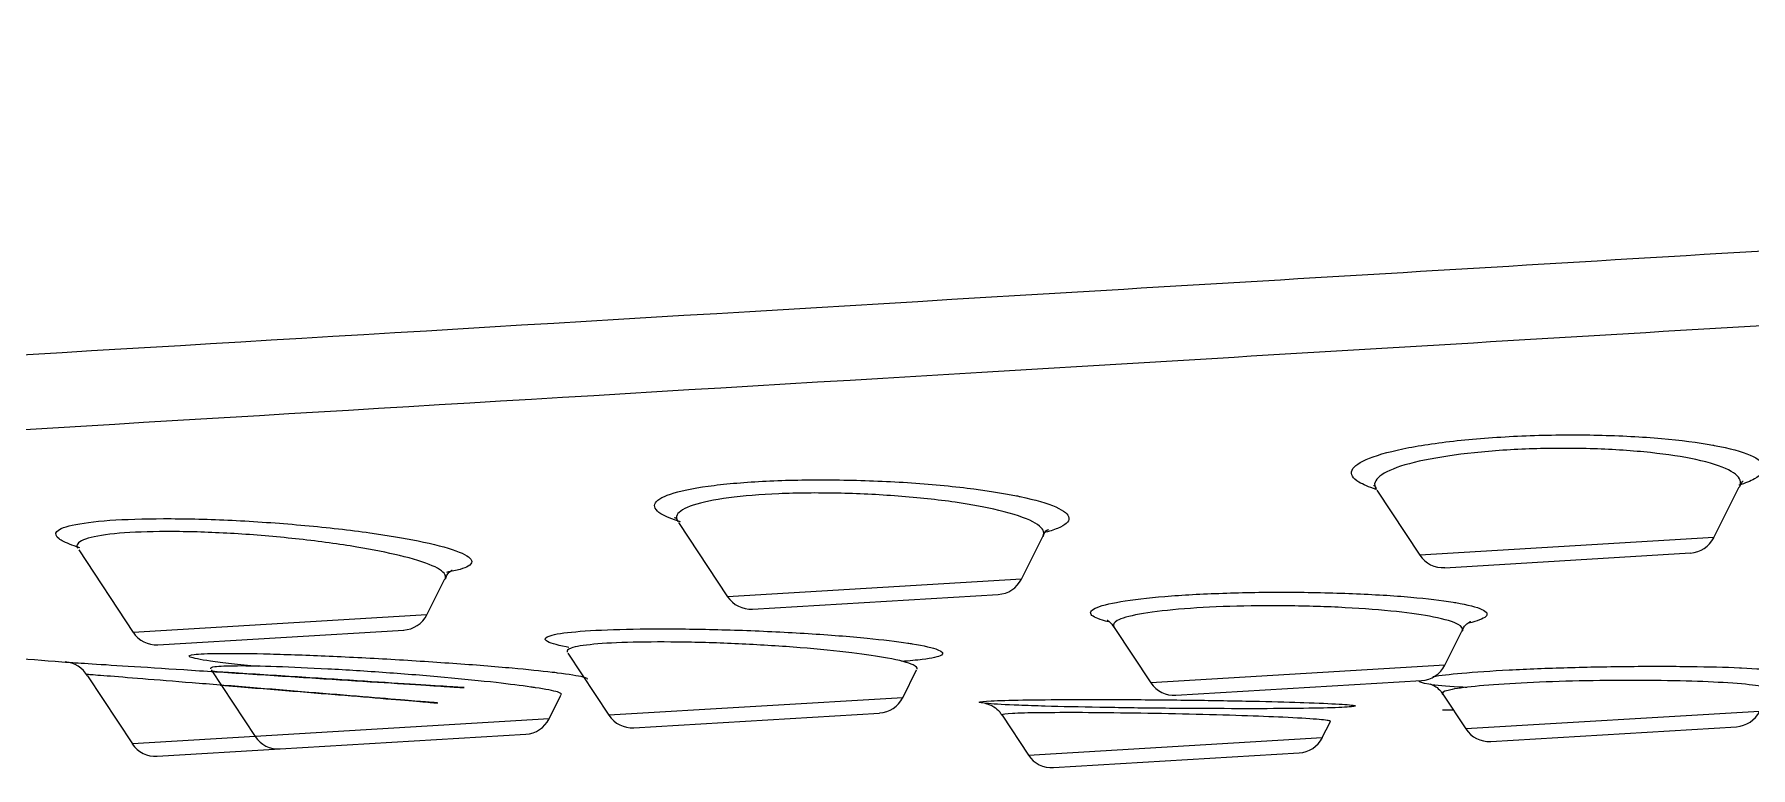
# Model space of a CAD drawing. Extents: x 6471 to 7065, y -5206 to -4786.
# Drawn here: x 6753.81 to 6772.31, y -4936.51 to -4928.6 of the extents above; entities that cross this region are included whole.
import ezdxf

# ---------------------------------------------------------------- set-up
doc = ezdxf.new("R2010")
doc.units = 0
doc.header["$LTSCALE"] = 7
doc.header["$MEASUREMENT"] = 0
doc.layers.add('41', color=7, linetype='CONTINUOUS')

msp = doc.modelspace()

# ---------------------------------------------------------------- linework, layer by layer
at = {"layer": '41', "color": 7, "linetype": 'Continuous'}
for p, q in [((6768.279, -4933.518), (6768.743, -4934.221)), ((6771.91, -4934.031), (6772.184, -4933.484)), ((6760.752, -4933.868), (6761.28, -4934.668)), ((6764.447, -4934.478), (6764.677, -4934.019)), ((6754.285, -4934.164), (6754.871, -4935.052)), ((6769.011, -4934.355), (6771.66, -4934.196)), ((6758.038, -4934.862), (6758.232, -4934.475)), ((6761.548, -4934.802), (6764.197, -4934.643)), ((6755.139, -4935.186), (6757.788, -4935.027)), ((6765.448, -4934.998), (6765.843, -4935.596)), ((6769.011, -4935.407), (6769.195, -4935.039)), ((6755.712, -4935.455), (6756.187, -4936.175)), ((6759.557, -4935.275), (6760.001, -4935.946)), ((6763.168, -4935.757), (6763.318, -4935.456)), ((6754.38, -4935.522), (6754.863, -4936.254)), ((6766.112, -4935.731), (6768.76, -4935.572)), ((6759.355, -4935.985), (6759.484, -4935.728)), ((6768.991, -4935.72), (6769.238, -4936.094)), ((6760.269, -4936.081), (6762.918, -4935.922)), ((6764.238, -4935.943), (6764.24, -4935.946)), ((6764.24, -4935.946), (6764.524, -4936.377)), ((6756.456, -4936.309), (6759.105, -4936.15)), ((6767.691, -4936.187), (6767.775, -4936.019)), ((6767.775, -4936.019), (6767.776, -4936.018)), ((6769.506, -4936.228), (6772.155, -4936.07)), ((6755.131, -4936.389), (6756.456, -4936.309)), ((6764.792, -4936.511), (6767.441, -4936.352))]:
    msp.add_line(p, q, dxfattribs=at)
at = {"layer": '41', "color": 3, "linetype": 'Continuous'}
for p, q in [((6771.91, -4934.031), (6768.743, -4934.221)), ((6764.447, -4934.478), (6761.28, -4934.668)), ((6758.038, -4934.862), (6754.871, -4935.052)), ((6769.011, -4935.407), (6765.843, -4935.596)), ((6763.168, -4935.757), (6760.001, -4935.946)), ((6759.355, -4935.985), (6756.187, -4936.175)), ((6772.405, -4935.904), (6769.238, -4936.094)), ((6756.187, -4936.175), (6754.863, -4936.254)), ((6764.524, -4936.377), (6767.691, -4936.187))]:
    msp.add_line(p, q, dxfattribs=at)
at = {"layer": '41', "color": 7, "linetype": 'Continuous'}
for centre, radius, start, end in [((6771.642, -4933.897), 0.3, 273.429, 333.429), ((6768.993, -4934.055), 0.3, 213.429, 273.429), ((6764.179, -4934.344), 0.3, 273.429, 333.429), ((6761.53, -4934.502), 0.3, 213.429, 273.429), ((6757.77, -4934.728), 0.3, 273.429, 333.429), ((6755.121, -4934.886), 0.3, 213.429, 273.429), ((6767.757, -4757.104), 178.787, 265.26638, 265.64352), ((6768.743, -4935.272), 0.3, 273.429, 333.429), ((6766.094, -4935.431), 0.3, 213.429, 273.429), ((6762.9, -4935.622), 0.3, 273.429, 333.429), ((6759.087, -4935.851), 0.3, 273.429, 333.429), ((6760.251, -4935.781), 0.3, 213.429, 273.429), ((6767.757, -4757.104), 178.787, 270.39379, 270.43049), ((6772.137, -4935.77), 0.3, 273.429, 333.429), ((6756.438, -4936.01), 0.3, 213.429, 273.429), ((6767.423, -4936.053), 0.3, 273.429, 333.429), ((6769.488, -4935.929), 0.3, 213.429, 273.429), ((6755.113, -4936.089), 0.3, 213.429, 273.429), ((6764.774, -4936.211), 0.3, 213.429, 273.429)]:
    msp.add_arc(centre, radius, start, end, dxfattribs=at)
at = {"layer": '41', "color": 7, "linetype": 'Continuous', "extrusion": (0.00056881, 3.40825e-05, 1)}
msp.add_arc((6754.118, -4935.671, 3.687), 0.3, 29.817, 86.2527, dxfattribs=at)
at = {"layer": '41', "color": 3, "linetype": 'Continuous'}
for points, knots in [([(6737.564, -4933.026), (6737.564, -4933.026), (6737.564, -4933.026), (6737.566, -4933.026), (6738.235, -4932.985), (6740.781, -4932.831), (6742.678, -4932.716), (6749.942, -4932.281), (6756.869, -4931.869), (6768.775, -4931.157), (6772.86, -4930.913), (6781.262, -4930.406), (6785.4, -4930.155), (6793.441, -4929.66), (6797.25, -4929.423), (6804.174, -4928.981), (6807.256, -4928.779), (6809.823, -4928.603)], [0, 0, 0, 0, 0.00001, 0.00001, 0.125009, 0.125009, 0.250007, 0.250007, 0.500005, 0.500005, 0.625004, 0.625004, 0.750002, 0.750002, 0.875001, 0.875001, 1, 1, 1, 1]), ([(6768.272, -4933.51), (6768.193, -4933.485), (6768.13, -4933.459), (6768.086, -4933.432), (6768.018, -4933.391), (6767.993, -4933.347), (6768.012, -4933.303), (6768.031, -4933.259), (6768.095, -4933.215), (6768.2, -4933.173), (6768.303, -4933.133), (6768.449, -4933.094), (6768.625, -4933.06), (6768.797, -4933.027), (6769.004, -4932.998), (6769.228, -4932.976), (6769.447, -4932.955), (6769.689, -4932.939), (6769.933, -4932.93), (6770.175, -4932.922), (6770.425, -4932.92), (6770.663, -4932.925), (6770.903, -4932.931), (6771.137, -4932.943), (6771.347, -4932.962), (6771.554, -4932.98), (6771.743, -4933.004), (6771.9, -4933.033)], [0, 0, 0, 0, 0.078032, 0.078032, 0.078032, 0.197426, 0.197426, 0.197426, 0.316858, 0.316858, 0.316858, 0.434773, 0.434773, 0.434773, 0.550283, 0.550283, 0.550283, 0.663624, 0.663624, 0.663624, 0.775983, 0.775983, 0.775983, 0.888912, 0.888912, 0.888912, 1, 1, 1, 1]), ([(6771.9, -4933.033), (6771.905, -4933.034), (6771.91, -4933.035), (6771.915, -4933.036), (6772.079, -4933.066), (6772.212, -4933.103), (6772.303, -4933.141), (6772.396, -4933.181), (6772.448, -4933.224), (6772.456, -4933.267), (6772.465, -4933.311), (6772.428, -4933.355), (6772.349, -4933.398), (6772.306, -4933.421), (6772.25, -4933.444), (6772.182, -4933.466)], [0, 0, 0, 0, 0.008468, 0.008468, 0.008468, 0.284361, 0.284361, 0.284361, 0.564701, 0.564701, 0.564701, 0.846335, 0.846335, 0.846335, 1, 1, 1, 1]), ([(6771.718, -4933.189), (6771.579, -4933.159), (6771.412, -4933.134), (6771.228, -4933.114), (6771.041, -4933.094), (6770.832, -4933.08), (6770.617, -4933.073), (6770.404, -4933.066), (6770.179, -4933.066), (6769.963, -4933.073), (6769.744, -4933.08), (6769.527, -4933.095), (6769.331, -4933.115), (6769.131, -4933.136), (6768.946, -4933.163), (6768.793, -4933.195), (6768.637, -4933.227), (6768.508, -4933.265), (6768.418, -4933.306), (6768.327, -4933.346), (6768.273, -4933.39), (6768.259, -4933.434), (6768.251, -4933.457), (6768.255, -4933.48), (6768.269, -4933.502)], [0, 0, 0, 0, 0.128338, 0.128338, 0.128338, 0.258941, 0.258941, 0.258941, 0.388926, 0.388926, 0.388926, 0.520054, 0.520054, 0.520054, 0.653683, 0.653683, 0.653683, 0.790033, 0.790033, 0.790033, 0.927948, 0.927948, 0.927948, 1, 1, 1, 1]), ([(6772.189, -4933.473), (6772.197, -4933.458), (6772.2, -4933.443), (6772.198, -4933.428), (6772.193, -4933.385), (6772.149, -4933.341), (6772.07, -4933.301), (6771.989, -4933.26), (6771.868, -4933.222), (6771.718, -4933.189)], [0, 0, 0, 0, 0.14421, 0.14421, 0.14421, 0.56802, 0.56802, 0.56802, 1, 1, 1, 1]), ([(6760.774, -4933.861), (6760.681, -4933.833), (6760.609, -4933.803), (6760.562, -4933.774), (6760.499, -4933.734), (6760.478, -4933.693), (6760.502, -4933.655), (6760.526, -4933.617), (6760.595, -4933.58), (6760.703, -4933.548), (6760.81, -4933.517), (6760.958, -4933.489), (6761.135, -4933.467), (6761.309, -4933.445), (6761.515, -4933.429), (6761.737, -4933.419), (6761.957, -4933.409), (6762.198, -4933.405), (6762.44, -4933.408), (6762.683, -4933.411), (6762.934, -4933.42), (6763.173, -4933.434), (6763.415, -4933.449), (6763.651, -4933.471), (6763.862, -4933.496), (6764.061, -4933.52), (6764.242, -4933.549), (6764.395, -4933.58)], [0, 0, 0, 0, 0.088581, 0.088581, 0.088581, 0.207739, 0.207739, 0.207739, 0.325654, 0.325654, 0.325654, 0.441257, 0.441257, 0.441257, 0.554569, 0.554569, 0.554569, 0.666632, 0.666632, 0.666632, 0.778978, 0.778978, 0.778978, 0.892976, 0.892976, 0.892976, 1, 1, 1, 1]), ([(6764.203, -4933.737), (6764.068, -4933.705), (6763.908, -4933.675), (6763.732, -4933.649), (6763.544, -4933.622), (6763.334, -4933.6), (6763.118, -4933.583), (6762.905, -4933.567), (6762.68, -4933.556), (6762.463, -4933.552), (6762.245, -4933.547), (6762.029, -4933.549), (6761.832, -4933.558), (6761.633, -4933.566), (6761.448, -4933.582), (6761.293, -4933.602), (6761.135, -4933.623), (6761.003, -4933.65), (6760.91, -4933.681), (6760.814, -4933.712), (6760.755, -4933.748), (6760.736, -4933.786), (6760.725, -4933.807), (6760.727, -4933.829), (6760.741, -4933.851)], [0, 0, 0, 0, 0.124472, 0.124472, 0.124472, 0.257311, 0.257311, 0.257311, 0.388343, 0.388343, 0.388343, 0.519077, 0.519077, 0.519077, 0.651272, 0.651272, 0.651272, 0.786125, 0.786125, 0.786125, 0.923596, 0.923596, 0.923596, 1, 1, 1, 1]), ([(6764.395, -4933.58), (6764.408, -4933.582), (6764.421, -4933.585), (6764.434, -4933.588), (6764.597, -4933.622), (6764.729, -4933.661), (6764.818, -4933.7), (6764.907, -4933.739), (6764.956, -4933.78), (6764.96, -4933.819), (6764.963, -4933.858), (6764.921, -4933.896), (6764.838, -4933.931), (6764.797, -4933.948), (6764.745, -4933.964), (6764.683, -4933.979)], [0, 0, 0, 0, 0.021426, 0.021426, 0.021426, 0.300932, 0.300932, 0.300932, 0.582428, 0.582428, 0.582428, 0.862053, 0.862053, 0.862053, 1, 1, 1, 1]), ([(6764.681, -4934.01), (6764.686, -4934), (6764.688, -4933.991), (6764.688, -4933.981), (6764.687, -4933.942), (6764.647, -4933.9), (6764.57, -4933.86), (6764.488, -4933.817), (6764.362, -4933.775), (6764.203, -4933.737)], [0, 0, 0, 0, 0.104571, 0.104571, 0.104571, 0.53566, 0.53566, 0.53566, 1, 1, 1, 1]), ([(6754.075, -4934.045), (6754.038, -4934.017), (6754.029, -4933.989), (6754.05, -4933.965), (6754.076, -4933.935), (6754.146, -4933.909), (6754.255, -4933.888), (6754.362, -4933.867), (6754.509, -4933.85), (6754.684, -4933.84), (6754.857, -4933.83), (6755.062, -4933.825), (6755.282, -4933.826), (6755.501, -4933.827), (6755.742, -4933.834), (6755.984, -4933.846), (6756.229, -4933.859), (6756.482, -4933.877), (6756.723, -4933.899), (6756.969, -4933.921), (6757.208, -4933.949), (6757.423, -4933.979), (6757.616, -4934.006), (6757.793, -4934.035), (6757.943, -4934.066)], [0, 0, 0, 0, 0.109403, 0.109403, 0.109403, 0.240754, 0.240754, 0.240754, 0.369397, 0.369397, 0.369397, 0.496291, 0.496291, 0.496291, 0.62311, 0.62311, 0.62311, 0.751502, 0.751502, 0.751502, 0.882451, 0.882451, 0.882451, 1, 1, 1, 1]), ([(6757.742, -4934.224), (6757.611, -4934.192), (6757.455, -4934.161), (6757.284, -4934.132), (6757.095, -4934.101), (6756.882, -4934.072), (6756.663, -4934.048), (6756.449, -4934.024), (6756.222, -4934.004), (6756.003, -4933.99), (6755.786, -4933.977), (6755.57, -4933.968), (6755.372, -4933.966), (6755.175, -4933.963), (6754.991, -4933.967), (6754.836, -4933.976), (6754.679, -4933.985), (6754.547, -4934.001), (6754.453, -4934.021), (6754.356, -4934.041), (6754.295, -4934.067), (6754.274, -4934.097), (6754.263, -4934.112), (6754.263, -4934.129), (6754.273, -4934.146)], [0, 0, 0, 0, 0.121841, 0.121841, 0.121841, 0.257982, 0.257982, 0.257982, 0.391698, 0.391698, 0.391698, 0.523868, 0.523868, 0.523868, 0.656139, 0.656139, 0.656139, 0.790233, 0.790233, 0.790233, 0.927129, 0.927129, 0.927129, 1, 1, 1, 1]), ([(6757.943, -4934.066), (6757.963, -4934.07), (6757.983, -4934.074), (6758.002, -4934.078), (6758.166, -4934.113), (6758.298, -4934.15), (6758.386, -4934.186), (6758.474, -4934.222), (6758.521, -4934.257), (6758.522, -4934.289), (6758.523, -4934.306), (6758.51, -4934.323), (6758.484, -4934.338)], [0, 0, 0, 0, 0.043316, 0.043316, 0.043316, 0.419962, 0.419962, 0.419962, 0.79525, 0.79525, 0.79525, 1, 1, 1, 1]), ([(6758.235, -4934.469), (6758.237, -4934.463), (6758.239, -4934.458), (6758.239, -4934.452), (6758.24, -4934.42), (6758.201, -4934.384), (6758.126, -4934.347), (6758.051, -4934.311), (6757.936, -4934.273), (6757.794, -4934.236), (6757.777, -4934.232), (6757.76, -4934.228), (6757.742, -4934.224)], [0, 0, 0, 0, 0.079206, 0.079206, 0.079206, 0.512306, 0.512306, 0.512306, 0.94956, 0.94956, 0.94956, 1, 1, 1, 1]), ([(6765.384, -4934.938), (6765.295, -4934.916), (6765.235, -4934.893), (6765.208, -4934.87), (6765.179, -4934.844), (6765.191, -4934.817), (6765.243, -4934.792), (6765.296, -4934.767), (6765.39, -4934.742), (6765.518, -4934.721), (6765.645, -4934.699), (6765.808, -4934.68), (6765.995, -4934.665), (6766.181, -4934.649), (6766.394, -4934.637), (6766.618, -4934.63), (6766.842, -4934.622), (6767.081, -4934.618), (6767.317, -4934.619), (6767.554, -4934.619), (6767.794, -4934.625), (6768.018, -4934.634), (6768.243, -4934.643), (6768.458, -4934.656), (6768.646, -4934.672), (6768.821, -4934.688), (6768.976, -4934.706), (6769.1, -4934.726)], [0, 0, 0, 0, 0.102695, 0.102695, 0.102695, 0.217801, 0.217801, 0.217801, 0.332071, 0.332071, 0.332071, 0.445163, 0.445163, 0.445163, 0.557268, 0.557268, 0.557268, 0.669007, 0.669007, 0.669007, 0.781146, 0.781146, 0.781146, 0.894273, 0.894273, 0.894273, 1, 1, 1, 1]), ([(6768.888, -4934.887), (6768.78, -4934.866), (6768.644, -4934.846), (6768.491, -4934.829), (6768.326, -4934.811), (6768.136, -4934.797), (6767.937, -4934.786), (6767.739, -4934.775), (6767.526, -4934.769), (6767.316, -4934.766), (6767.106, -4934.764), (6766.893, -4934.766), (6766.695, -4934.772), (6766.496, -4934.779), (6766.306, -4934.789), (6766.142, -4934.803), (6765.976, -4934.818), (6765.831, -4934.836), (6765.719, -4934.856), (6765.607, -4934.877), (6765.524, -4934.901), (6765.48, -4934.926), (6765.442, -4934.947), (6765.43, -4934.969), (6765.444, -4934.991)], [0, 0, 0, 0, 0.11985, 0.11985, 0.11985, 0.248368, 0.248368, 0.248368, 0.375939, 0.375939, 0.375939, 0.503143, 0.503143, 0.503143, 0.630791, 0.630791, 0.630791, 0.759542, 0.759542, 0.759542, 0.889554, 0.889554, 0.889554, 1, 1, 1, 1]), ([(6769.198, -4935.033), (6769.209, -4935.011), (6769.194, -4934.989), (6769.156, -4934.967), (6769.106, -4934.939), (6769.014, -4934.912), (6768.888, -4934.887)], [0, 0, 0, 0, 0.435126, 0.435126, 0.435126, 1, 1, 1, 1]), ([(6769.1, -4934.726), (6769.11, -4934.728), (6769.12, -4934.73), (6769.129, -4934.731), (6769.26, -4934.754), (6769.356, -4934.778), (6769.411, -4934.804), (6769.466, -4934.829), (6769.48, -4934.856), (6769.453, -4934.882), (6769.427, -4934.906), (6769.364, -4934.93), (6769.267, -4934.953)], [0, 0, 0, 0, 0.024006, 0.024006, 0.024006, 0.355561, 0.355561, 0.355561, 0.687464, 0.687464, 0.687464, 1, 1, 1, 1]), ([(6759.327, -4935.144), (6759.299, -4935.124), (6759.313, -4935.105), (6759.367, -4935.088), (6759.42, -4935.071), (6759.515, -4935.056), (6759.643, -4935.045), (6759.77, -4935.033), (6759.933, -4935.025), (6760.119, -4935.02), (6760.305, -4935.015), (6760.518, -4935.013), (6760.741, -4935.015), (6760.965, -4935.016), (6761.205, -4935.022), (6761.442, -4935.03), (6761.681, -4935.039), (6761.923, -4935.051), (6762.149, -4935.065), (6762.377, -4935.079), (6762.594, -4935.096), (6762.783, -4935.115), (6762.952, -4935.132), (6763.102, -4935.15), (6763.224, -4935.168)], [0, 0, 0, 0, 0.127866, 0.127866, 0.127866, 0.254478, 0.254478, 0.254478, 0.380005, 0.380005, 0.380005, 0.505156, 0.505156, 0.505156, 0.630786, 0.630786, 0.630786, 0.757541, 0.757541, 0.757541, 0.885585, 0.885585, 0.885585, 1, 1, 1, 1]), ([(6763.003, -4935.33), (6762.897, -4935.31), (6762.766, -4935.291), (6762.618, -4935.273), (6762.453, -4935.253), (6762.262, -4935.234), (6762.062, -4935.218), (6761.863, -4935.202), (6761.649, -4935.188), (6761.437, -4935.178), (6761.227, -4935.168), (6761.013, -4935.161), (6760.814, -4935.158), (6760.616, -4935.155), (6760.426, -4935.155), (6760.261, -4935.159), (6760.095, -4935.163), (6759.95, -4935.17), (6759.838, -4935.181), (6759.724, -4935.191), (6759.641, -4935.205), (6759.594, -4935.222), (6759.556, -4935.235), (6759.542, -4935.25), (6759.552, -4935.267)], [0, 0, 0, 0, 0.116433, 0.116433, 0.116433, 0.247132, 0.247132, 0.247132, 0.376816, 0.376816, 0.376816, 0.505532, 0.505532, 0.505532, 0.633847, 0.633847, 0.633847, 0.762578, 0.762578, 0.762578, 0.892403, 0.892403, 0.892403, 1, 1, 1, 1]), ([(6763.224, -4935.168), (6763.239, -4935.171), (6763.254, -4935.173), (6763.268, -4935.175), (6763.398, -4935.196), (6763.493, -4935.218), (6763.547, -4935.239), (6763.6, -4935.259), (6763.613, -4935.28), (6763.584, -4935.298), (6763.584, -4935.298), (6763.584, -4935.298), (6763.584, -4935.298)], [0, 0, 0, 0, 0.052162, 0.052162, 0.052162, 0.527447, 0.527447, 0.527447, 0.999955, 0.999955, 0.999955, 1, 1, 1, 1]), ([(6755.478, -4935.313), (6755.467, -4935.304), (6755.484, -4935.297), (6755.529, -4935.291), (6755.582, -4935.284), (6755.676, -4935.28), (6755.803, -4935.279), (6755.929, -4935.278), (6756.092, -4935.279), (6756.277, -4935.283), (6756.462, -4935.288), (6756.676, -4935.295), (6756.899, -4935.304), (6757.125, -4935.314), (6757.367, -4935.326), (6757.606, -4935.339), (6757.847, -4935.353), (6758.091, -4935.369), (6758.319, -4935.385), (6758.549, -4935.401), (6758.768, -4935.419), (6758.958, -4935.436), (6759.122, -4935.451), (6759.268, -4935.466), (6759.388, -4935.48)], [0, 0, 0, 0, 0.108183, 0.108183, 0.108183, 0.236694, 0.236694, 0.236694, 0.364843, 0.364843, 0.364843, 0.493507, 0.493507, 0.493507, 0.623333, 0.623333, 0.623333, 0.754477, 0.754477, 0.754477, 0.886521, 0.886521, 0.886521, 1, 1, 1, 1]), ([(6759.16, -4935.642), (6759.056, -4935.627), (6758.929, -4935.611), (6758.786, -4935.594), (6758.62, -4935.576), (6758.429, -4935.557), (6758.227, -4935.538), (6758.027, -4935.52), (6757.811, -4935.503), (6757.598, -4935.488), (6757.387, -4935.472), (6757.172, -4935.459), (6756.972, -4935.448), (6756.773, -4935.437), (6756.583, -4935.428), (6756.417, -4935.423), (6756.253, -4935.417), (6756.108, -4935.414), (6755.995, -4935.415), (6755.882, -4935.415), (6755.799, -4935.419), (6755.752, -4935.425), (6755.716, -4935.43), (6755.701, -4935.436), (6755.705, -4935.444)], [0, 0, 0, 0, 0.113871, 0.113871, 0.113871, 0.246852, 0.246852, 0.246852, 0.379361, 0.379361, 0.379361, 0.510849, 0.510849, 0.510849, 0.641345, 0.641345, 0.641345, 0.771414, 0.771414, 0.771414, 0.901882, 0.901882, 0.901882, 1, 1, 1, 1]), ([(6763.322, -4935.449), (6763.329, -4935.435), (6763.315, -4935.419), (6763.281, -4935.403), (6763.231, -4935.379), (6763.135, -4935.354), (6763.003, -4935.33)], [0, 0, 0, 0, 0.4041, 0.4041, 0.4041, 1, 1, 1, 1]), ([(6768.883, -4935.528), (6768.96, -4935.515), (6769.066, -4935.503), (6769.194, -4935.492), (6769.337, -4935.479), (6769.513, -4935.467), (6769.706, -4935.457), (6769.899, -4935.447), (6770.115, -4935.438), (6770.335, -4935.432), (6770.556, -4935.425), (6770.788, -4935.421), (6771.011, -4935.419), (6771.236, -4935.417), (6771.458, -4935.417), (6771.66, -4935.42), (6771.855, -4935.423), (6772.036, -4935.427), (6772.19, -4935.434)], [0, 0, 0, 0, 0.152648, 0.152648, 0.152648, 0.323364, 0.323364, 0.323364, 0.493769, 0.493769, 0.493769, 0.664259, 0.664259, 0.664259, 0.835193, 0.835193, 0.835193, 1, 1, 1, 1]), ([(6772.19, -4935.434), (6772.196, -4935.434), (6772.202, -4935.434), (6772.208, -4935.435), (6772.366, -4935.442), (6772.498, -4935.451), (6772.593, -4935.462), (6772.689, -4935.472), (6772.75, -4935.484), (6772.771, -4935.498), (6772.792, -4935.511), (6772.775, -4935.525), (6772.72, -4935.539), (6772.68, -4935.549), (6772.619, -4935.559), (6772.541, -4935.569)], [0, 0, 0, 0, 0.010116, 0.010116, 0.010116, 0.2757, 0.2757, 0.2757, 0.54157, 0.54157, 0.54157, 0.807097, 0.807097, 0.807097, 1, 1, 1, 1]), ([(6758.047, -4935.805), (6757.987, -4935.8), (6757.903, -4935.793), (6757.8, -4935.784), (6757.676, -4935.774), (6757.52, -4935.761), (6757.346, -4935.746), (6757.17, -4935.732), (6756.971, -4935.715), (6756.765, -4935.699), (6756.559, -4935.682), (6756.341, -4935.664), (6756.128, -4935.647), (6755.916, -4935.629), (6755.703, -4935.612), (6755.508, -4935.597), (6755.314, -4935.581), (6755.131, -4935.567), (6754.976, -4935.554), (6754.821, -4935.542), (6754.689, -4935.531), (6754.59, -4935.523), (6754.491, -4935.516), (6754.422, -4935.51), (6754.391, -4935.508), (6754.376, -4935.507), (6754.369, -4935.506), (6754.369, -4935.506)], [0, 0, 0, 0, 0.099965, 0.099965, 0.099965, 0.220806, 0.220806, 0.220806, 0.34272, 0.34272, 0.34272, 0.464869, 0.464869, 0.464869, 0.58645, 0.58645, 0.58645, 0.707055, 0.707055, 0.707055, 0.826816, 0.826816, 0.826816, 0.946335, 0.946335, 0.946335, 1, 1, 1, 1]), ([(6755.815, -4935.621), (6755.874, -4935.626), (6755.933, -4935.631), (6755.992, -4935.636), (6756.203, -4935.653), (6756.423, -4935.671), (6756.632, -4935.688), (6756.839, -4935.705), (6757.042, -4935.721), (6757.224, -4935.736), (6757.403, -4935.751), (6757.568, -4935.765), (6757.704, -4935.776), (6757.838, -4935.787), (6757.948, -4935.796), (6758.024, -4935.803), (6758.1, -4935.809), (6758.145, -4935.813), (6758.154, -4935.814), (6758.163, -4935.814), (6758.137, -4935.812), (6758.078, -4935.807), (6758.068, -4935.807), (6758.058, -4935.806), (6758.047, -4935.805)], [0, 0, 0, 0, 0.044671, 0.044671, 0.044671, 0.203699, 0.203699, 0.203699, 0.360722, 0.360722, 0.360722, 0.515564, 0.515564, 0.515564, 0.668829, 0.668829, 0.668829, 0.821673, 0.821673, 0.821673, 0.97539, 0.97539, 0.97539, 1, 1, 1, 1]), ([(6759.484, -4935.723), (6759.495, -4935.716), (6759.482, -4935.706), (6759.446, -4935.695), (6759.401, -4935.682), (6759.319, -4935.666), (6759.209, -4935.649), (6759.193, -4935.647), (6759.177, -4935.644), (6759.16, -4935.642)], [0, 0, 0, 0, 0.415143, 0.415143, 0.415143, 0.928727, 0.928727, 0.928727, 1, 1, 1, 1]), ([(6759.388, -4935.48), (6759.407, -4935.482), (6759.426, -4935.484), (6759.444, -4935.487), (6759.572, -4935.503), (6759.667, -4935.518), (6759.719, -4935.531), (6759.762, -4935.541), (6759.778, -4935.551), (6759.766, -4935.558)], [0, 0, 0, 0, 0.070911, 0.070911, 0.070911, 0.58305, 0.58305, 0.58305, 1, 1, 1, 1]), ([(6769.248, -4935.647), (6769.219, -4935.645), (6769.192, -4935.644), (6769.165, -4935.642), (6769.025, -4935.634), (6768.914, -4935.624), (6768.841, -4935.612), (6768.768, -4935.601), (6768.731, -4935.588), (6768.734, -4935.574), (6768.734, -4935.574), (6768.734, -4935.574), (6768.734, -4935.573)], [0, 0, 0, 0, 0.084896, 0.084896, 0.084896, 0.537537, 0.537537, 0.537537, 0.990411, 0.990411, 0.990411, 1, 1, 1, 1]), ([(6772.011, -4935.594), (6771.878, -4935.586), (6771.72, -4935.58), (6771.549, -4935.576), (6771.373, -4935.572), (6771.178, -4935.57), (6770.982, -4935.57), (6770.785, -4935.57), (6770.582, -4935.573), (6770.388, -4935.578), (6770.194, -4935.583), (6770.005, -4935.59), (6769.835, -4935.599), (6769.665, -4935.607), (6769.511, -4935.618), (6769.385, -4935.63), (6769.259, -4935.641), (6769.158, -4935.654), (6769.091, -4935.668), (6769.023, -4935.681), (6768.987, -4935.695), (6768.986, -4935.708), (6768.985, -4935.71), (6768.986, -4935.712), (6768.987, -4935.714)], [0, 0, 0, 0, 0.135321, 0.135321, 0.135321, 0.27588, 0.27588, 0.27588, 0.416216, 0.416216, 0.416216, 0.556557, 0.556557, 0.556557, 0.69717, 0.69717, 0.69717, 0.83821, 0.83821, 0.83821, 0.979623, 0.979623, 0.979623, 1, 1, 1, 1]), ([(6772.519, -4935.677), (6772.521, -4935.672), (6772.519, -4935.667), (6772.513, -4935.663), (6772.496, -4935.649), (6772.443, -4935.636), (6772.361, -4935.625), (6772.276, -4935.613), (6772.156, -4935.602), (6772.011, -4935.594)], [0, 0, 0, 0, 0.147785, 0.147785, 0.147785, 0.565436, 0.565436, 0.565436, 1, 1, 1, 1]), ([(6763.993, -4935.805), (6763.998, -4935.8), (6764.043, -4935.795), (6764.122, -4935.791), (6764.202, -4935.787), (6764.319, -4935.784), (6764.464, -4935.781), (6764.609, -4935.779), (6764.786, -4935.777), (6764.98, -4935.777), (6765.175, -4935.776), (6765.391, -4935.776), (6765.613, -4935.777), (6765.835, -4935.778), (6766.068, -4935.781), (6766.293, -4935.783), (6766.518, -4935.786), (6766.741, -4935.79), (6766.944, -4935.794), (6767.13, -4935.798), (6767.304, -4935.803), (6767.452, -4935.808)], [0, 0, 0, 0, 0.144167, 0.144167, 0.144167, 0.2881, 0.2881, 0.2881, 0.432067, 0.432067, 0.432067, 0.576379, 0.576379, 0.576379, 0.7212, 0.7212, 0.7212, 0.866471, 0.866471, 0.866471, 1, 1, 1, 1]), ([(6767.452, -4935.808), (6767.465, -4935.808), (6767.478, -4935.808), (6767.491, -4935.809), (6767.648, -4935.814), (6767.778, -4935.82), (6767.871, -4935.825), (6767.963, -4935.831), (6768.021, -4935.837), (6768.04, -4935.842), (6768.047, -4935.844), (6768.048, -4935.846), (6768.045, -4935.847)], [0, 0, 0, 0, 0.033023, 0.033023, 0.033023, 0.44577, 0.44577, 0.44577, 0.857303, 0.857303, 0.857303, 1, 1, 1, 1]), ([(6767.266, -4935.968), (6767.138, -4935.962), (6766.987, -4935.956), (6766.825, -4935.951), (6766.648, -4935.945), (6766.454, -4935.94), (6766.257, -4935.935), (6766.06, -4935.93), (6765.856, -4935.926), (6765.661, -4935.924), (6765.467, -4935.921), (6765.276, -4935.919), (6765.105, -4935.918), (6764.935, -4935.918), (6764.779, -4935.918), (6764.651, -4935.919), (6764.523, -4935.921), (6764.42, -4935.923), (6764.35, -4935.927), (6764.28, -4935.93), (6764.241, -4935.935), (6764.237, -4935.94), (6764.236, -4935.94), (6764.236, -4935.941), (6764.237, -4935.941)], [0, 0, 0, 0, 0.130814, 0.130814, 0.130814, 0.273435, 0.273435, 0.273435, 0.415887, 0.415887, 0.415887, 0.558045, 0.558045, 0.558045, 0.699997, 0.699997, 0.699997, 0.841986, 0.841986, 0.841986, 0.984276, 0.984276, 0.984276, 1, 1, 1, 1]), ([(6767.779, -4936.012), (6767.779, -4936.01), (6767.778, -4936.009), (6767.773, -4936.008), (6767.758, -4936.002), (6767.708, -4935.996), (6767.628, -4935.99), (6767.541, -4935.983), (6767.417, -4935.975), (6767.266, -4935.968)], [0, 0, 0, 0, 0.113063, 0.113063, 0.113063, 0.537869, 0.537869, 0.537869, 1, 1, 1, 1])]:
    msp.add_open_spline(points, degree=3, knots=knots, dxfattribs=at)
at = {"layer": '41', "color": 7, "linetype": 'Continuous'}
for points, knots in [([(6809.108, -4929.548), (6803.994, -4929.854), (6796.961, -4930.276), (6785.191, -4930.981), (6781.15, -4931.223), (6772.956, -4931.714), (6768.973, -4931.953), (6757.363, -4932.648), (6750.619, -4933.052), (6743.549, -4933.476), (6741.705, -4933.587), (6739.234, -4933.735), (6738.589, -4933.773), (6738.592, -4933.773)], [0, 0, 0, 0, 0.250007, 0.250007, 0.375011, 0.375011, 0.500014, 0.500014, 0.750022, 0.750022, 0.875025, 0.875025, 1, 1, 1, 1]), ([(6772.19, -4933.488), (6772.2, -4933.465), (6772.217, -4933.425), (6772.226, -4933.419), (6772.226, -4933.421)], [0, 0, 0, 0, 0.456208, 1, 1, 1, 1]), ([(6768.241, -4933.471), (6768.244, -4933.466), (6768.264, -4933.464), (6768.273, -4933.509), (6768.273, -4933.51)], [0, 0, 0, 0, 0.98607, 1, 1, 1, 1]), ([(6760.708, -4933.816), (6760.708, -4933.816), (6760.711, -4933.814), (6760.731, -4933.814), (6760.744, -4933.858), (6760.745, -4933.861)], [0, 0, 0, 0, 0.087649, 0.952266, 1, 1, 1, 1]), ([(6764.683, -4934.018), (6764.685, -4934.011), (6764.695, -4933.961), (6764.732, -4933.945), (6764.739, -4933.942), (6764.739, -4933.942)], [0, 0, 0, 0, 0.105934, 0.723081, 1, 1, 1, 1]), ([(6754.296, -4934.139), (6754.213, -4934.113), (6754.148, -4934.088), (6754.105, -4934.064), (6754.094, -4934.057), (6754.084, -4934.051), (6754.075, -4934.045)], [0, 0, 0, 0, 0.79342, 0.79342, 0.79342, 1, 1, 1, 1]), ([(6758.484, -4934.338), (6758.463, -4934.351), (6758.434, -4934.363), (6758.396, -4934.373), (6758.356, -4934.385), (6758.307, -4934.395), (6758.249, -4934.405)], [0, 0, 0, 0, 0.486083, 0.486083, 0.486083, 1, 1, 1, 1]), ([(6758.238, -4934.478), (6758.243, -4934.462), (6758.26, -4934.414), (6758.302, -4934.387), (6758.309, -4934.381), (6758.311, -4934.381)], [0, 0, 0, 0, 0.225861, 0.760689, 1, 1, 1, 1]), ([(6765.37, -4934.921), (6765.37, -4934.921), (6765.372, -4934.921), (6765.392, -4934.928), (6765.428, -4934.973), (6765.447, -4934.998)], [0, 0, 0, 0, 0.085171, 0.600361, 1, 1, 1, 1]), ([(6769.201, -4935.038), (6769.205, -4935.026), (6769.22, -4934.983), (6769.267, -4934.947), (6769.286, -4934.935), (6769.289, -4934.934), (6769.289, -4934.933)], [0, 0, 0, 0, 0.127282, 0.487607, 0.83934, 1, 1, 1, 1]), ([(6759.568, -4935.214), (6759.558, -4935.212), (6759.548, -4935.21), (6759.539, -4935.208), (6759.428, -4935.187), (6759.355, -4935.165), (6759.327, -4935.144), (6759.327, -4935.144), (6759.327, -4935.144), (6759.327, -4935.144)], [0, 0, 0, 0, 0.078109, 0.078109, 0.078109, 0.999428, 0.999428, 0.999428, 1, 1, 1, 1]), ([(6754.142, -4935.372), (6754.142, -4935.372), (6754.15, -4935.373), (6754.166, -4935.374), (6754.201, -4935.376), (6754.277, -4935.381), (6754.388, -4935.388), (6754.498, -4935.395), (6754.646, -4935.405), (6754.819, -4935.416), (6754.994, -4935.427), (6755.199, -4935.44), (6755.417, -4935.454), (6755.637, -4935.469), (6755.877, -4935.484), (6756.117, -4935.499), (6756.358, -4935.515), (6756.607, -4935.531), (6756.841, -4935.546), (6757.076, -4935.561), (6757.304, -4935.576), (6757.505, -4935.589), (6757.705, -4935.601), (6757.885, -4935.613), (6758.028, -4935.622), (6758.147, -4935.63), (6758.244, -4935.636), (6758.313, -4935.64)], [0, 0, 0, 0, 0.05333, 0.05333, 0.05333, 0.172053, 0.172053, 0.172053, 0.291092, 0.291092, 0.291092, 0.411121, 0.411121, 0.411121, 0.532385, 0.532385, 0.532385, 0.654595, 0.654595, 0.654595, 0.777041, 0.777041, 0.777041, 0.898894, 0.898894, 0.898894, 1, 1, 1, 1]), ([(6756.218, -4935.419), (6756.113, -4935.409), (6756.017, -4935.4), (6755.932, -4935.39), (6755.846, -4935.381), (6755.77, -4935.371), (6755.707, -4935.362), (6755.592, -4935.346), (6755.517, -4935.331), (6755.488, -4935.319), (6755.484, -4935.317), (6755.48, -4935.315), (6755.478, -4935.313)], [0, 0, 0, 0, 0.241938, 0.241938, 0.241938, 0.484974, 0.484974, 0.484974, 0.930548, 0.930548, 0.930548, 1, 1, 1, 1]), ([(6763.584, -4935.298), (6763.555, -4935.316), (6763.485, -4935.332), (6763.379, -4935.345), (6763.317, -4935.353), (6763.241, -4935.36), (6763.155, -4935.366)], [0, 0, 0, 0, 0.631973, 0.631973, 0.631973, 1, 1, 1, 1]), ([(6758.313, -4935.64), (6758.326, -4935.641), (6758.339, -4935.642), (6758.35, -4935.643), (6758.418, -4935.647), (6758.449, -4935.649), (6758.438, -4935.648), (6758.427, -4935.648), (6758.375, -4935.644), (6758.287, -4935.639), (6758.199, -4935.633), (6758.072, -4935.625), (6757.917, -4935.615), (6757.761, -4935.605), (6757.572, -4935.593), (6757.365, -4935.58), (6757.157, -4935.566), (6756.925, -4935.551), (6756.69, -4935.536), (6756.452, -4935.521), (6756.203, -4935.505), (6755.963, -4935.49), (6755.881, -4935.484), (6755.798, -4935.479), (6755.717, -4935.474)], [0, 0, 0, 0, 0.024476, 0.024476, 0.024476, 0.177485, 0.177485, 0.177485, 0.329585, 0.329585, 0.329585, 0.481775, 0.481775, 0.481775, 0.635003, 0.635003, 0.635003, 0.789774, 0.789774, 0.789774, 0.945943, 0.945943, 0.945943, 1, 1, 1, 1]), ([(6768.856, -4935.609), (6768.856, -4935.608), (6768.864, -4935.61), (6768.911, -4935.635), (6768.961, -4935.673), (6768.981, -4935.709), (6768.987, -4935.722)], [0, 0, 0, 0, 0.384452, 0.635181, 0.883098, 1, 1, 1, 1]), ([(6768.045, -4935.847), (6768.04, -4935.851), (6768.019, -4935.854), (6767.981, -4935.857), (6767.924, -4935.861), (6767.828, -4935.865), (6767.702, -4935.868), (6767.576, -4935.871), (6767.416, -4935.873), (6767.235, -4935.874), (6767.054, -4935.876), (6766.848, -4935.876), (6766.632, -4935.875), (6766.416, -4935.875), (6766.185, -4935.873), (6765.959, -4935.871), (6765.732, -4935.869), (6765.503, -4935.865), (6765.291, -4935.861), (6765.078, -4935.858), (6764.877, -4935.853), (6764.704, -4935.848), (6764.6, -4935.845), (6764.505, -4935.842), (6764.421, -4935.838), (6764.277, -4935.833), (6764.164, -4935.827), (6764.092, -4935.821), (6764.021, -4935.816), (6763.987, -4935.81), (6763.993, -4935.805), (6763.993, -4935.805), (6763.993, -4935.805), (6763.993, -4935.805)], [0, 0, 0, 0, 0.070158, 0.070158, 0.070158, 0.177475, 0.177475, 0.177475, 0.284736, 0.284736, 0.284736, 0.392189, 0.392189, 0.392189, 0.499999, 0.499999, 0.499999, 0.608175, 0.608175, 0.608175, 0.716568, 0.716568, 0.716568, 0.780816, 0.780816, 0.780816, 0.892084, 0.892084, 0.892084, 0.999953, 0.999953, 0.999953, 1, 1, 1, 1]), ([(6764.055, -4935.817), (6764.056, -4935.817), (6764.058, -4935.817), (6764.07, -4935.819), (6764.104, -4935.83), (6764.157, -4935.857), (6764.207, -4935.896), (6764.228, -4935.932), (6764.234, -4935.945)], [0, 0, 0, 0, 0.145235, 0.349396, 0.510655, 0.668257, 0.895469, 1, 1, 1, 1])]:
    msp.add_open_spline(points, degree=3, knots=knots, dxfattribs=at)

doc.saveas('drawing.dxf')
